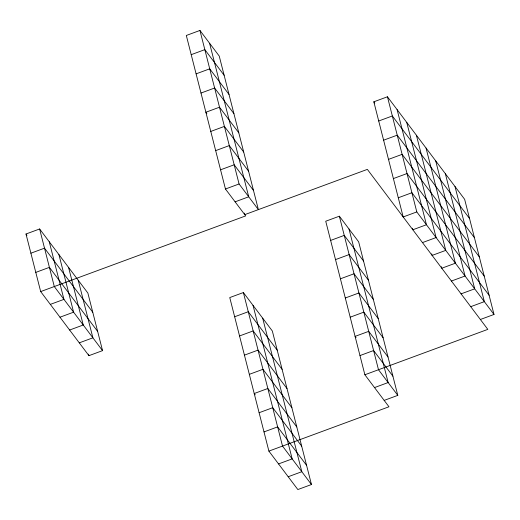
<?xml version="1.0" encoding="UTF-8"?>
<svg xmlns="http://www.w3.org/2000/svg" width="520" height="520" viewBox="0 0 520 520"><rect width="100%" height="100%" fill="white"/><g stroke="black" fill="none" stroke-linecap="round" stroke-linejoin="round"><path stroke-width="0.78" d="M199.94 30.446L239.077 183.976L258.375 209.612L219.239 56.075L199.94 30.446L186.316 35.471L225.453 189.007L245.694 215.891L40.677 291.577L26 234.006L39.624 228.975L87.874 293.059L102.551 350.636L88.927 355.667L40.677 291.577M191.211 54.665L204.828 49.634L224.133 75.27M196.099 73.853L209.722 68.829L229.021 94.458M200.993 93.048L214.617 88.017L233.916 113.653M210.775 131.43L224.4 126.399L243.698 152.035M215.67 150.625L229.287 145.594L248.593 171.23M494 314.464L416.8 211.926L403.175 216.957L373.828 101.809L387.446 96.778L464.646 199.316L494 314.464L480.376 319.495M220.558 169.812L234.182 164.788L253.481 190.417M378.716 120.998L392.34 115.973L469.541 218.511M30.895 253.195L44.512 248.17L92.768 312.253M225.453 189.007L239.077 183.976M383.611 140.192L397.235 135.161L474.435 237.698M35.782 272.389L49.407 267.358L97.656 331.442M235.099 201.825L248.722 196.794L209.586 43.258M388.499 159.38L402.123 154.356L479.323 256.893M50.323 304.395L63.947 299.37L49.27 241.794M393.393 178.575L407.017 173.544L484.218 276.081M59.975 317.213L73.6 312.182L58.923 254.612M384.176 400.394L397.793 395.369L358.657 241.833L339.359 216.197L325.735 221.228L364.871 374.764L388.973 406.776L268.892 451.106L229.756 297.57L243.38 292.546L272.331 330.993L311.467 484.529L297.843 489.554L268.892 451.106M398.288 197.769L411.905 192.738L489.106 295.276M69.628 330.031L83.245 325L68.575 267.43M330.629 240.422L344.253 235.391L363.551 261.027M79.274 342.849L92.898 337.818L78.221 280.241M335.524 259.61L349.141 254.586L368.446 280.215M422.474 242.593L436.098 237.562L406.75 122.415M234.65 316.764L248.274 311.733L277.225 350.188M340.412 278.805L354.036 273.774L373.334 299.409M239.544 335.953L253.162 330.928L282.113 369.375M345.306 297.993L358.93 292.968L378.228 318.597M244.433 355.147L258.057 350.116L287.007 388.57M350.194 317.187L363.818 312.156L383.116 337.792M451.425 281.041L465.049 276.016L435.701 160.862M461.078 293.858L474.701 288.834L445.348 173.68M249.327 374.341L262.945 369.31L291.896 407.758M470.73 306.677L484.348 301.646L455 186.498M359.983 355.57L373.601 350.538L392.906 376.175M259.11 412.724L272.733 407.693L301.685 446.147M364.871 374.764L487.812 329.375L367.354 169.377L244.751 214.643L244.361 213.103M374.524 387.582L388.147 382.551L349.011 229.014M264.004 431.912L277.622 426.887L306.572 465.335M278.544 463.925L292.168 458.894L253.032 305.357M288.19 476.743L301.815 471.712L262.678 318.175M373.828 101.809L374.79 103.09M238.803 132.847L219.505 107.211L205.881 112.242L206.85 113.523M388.011 356.987L368.713 331.351L355.089 336.382L356.057 337.662M397.793 395.369L378.495 369.733L339.359 216.197M296.79 426.953L267.839 388.499L254.215 393.529L255.183 394.81M311.467 484.529L282.516 446.075L243.38 292.546M26 234.006L26.962 235.287M102.551 350.636L54.301 286.553L39.624 228.975M426.049 148.044L455.397 263.198L441.779 268.229L441.389 266.689M416.397 135.233L445.75 250.38L432.126 255.411L431.737 253.87M397.098 109.597L426.452 224.744L412.828 229.775L412.438 228.241M387.446 96.778L416.8 211.926M88.537 354.133L88.927 355.667"/></g></svg>
